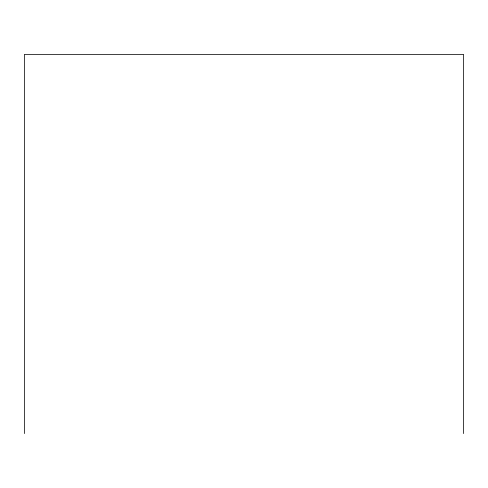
<?xml version="1.0" encoding="UTF-8"?>
<svg xmlns="http://www.w3.org/2000/svg" width="488" height="488" viewBox="0 0 488 488"><rect width="100%" height="100%" fill="white"/><g stroke="black" fill="none" stroke-linecap="round" stroke-linejoin="round"><path stroke-width="0.73" d="M463.6 433.576L463.6 54.424L24.4 54.424L24.4 433.576"/></g></svg>
